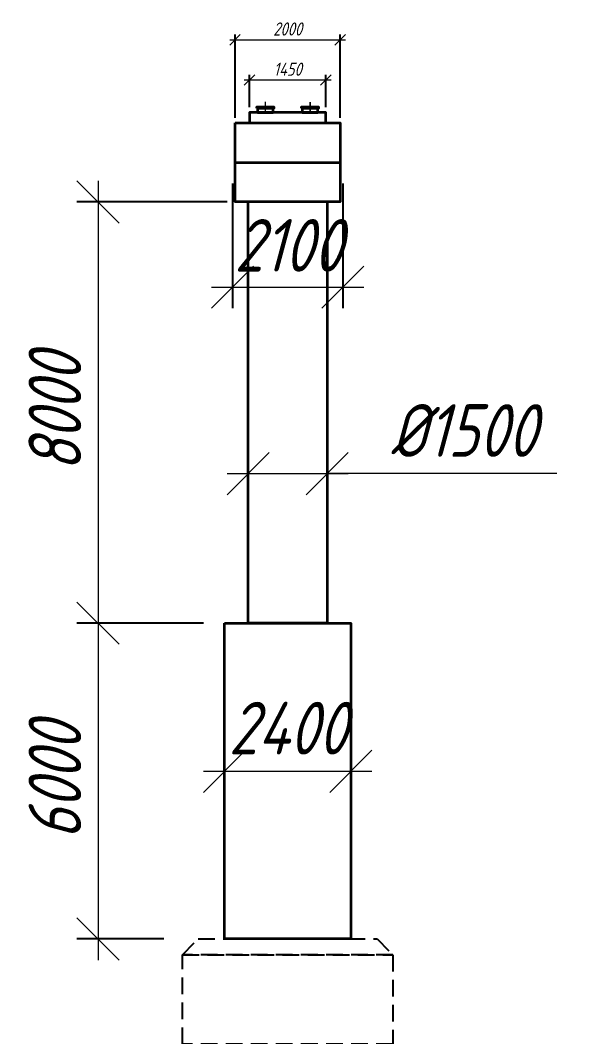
# Model space of a CAD drawing. Header units: millimetres. Extents: x 263685 to 14136308, y -2404013 to 2433772.
# Drawn here: x 6599524 to 6609966, y 157738 to 177044 of the extents above; entities that cross this region are included whole.
import ezdxf

# ---------------------------------------------------------------- set-up
doc = ezdxf.new("R2010")
doc.units = ezdxf.units.MM
doc.linetypes.add('невидимая', pattern=[9.525, 6.35, -3.175])
doc.linetypes.add('осевая', pattern=[2, 1.25, -0.25, 0.25, -0.25])
for name, color, linetype, lineweight in [('1-Бетон', 106, 'Continuous', 35), ('ИС_Ось', 3, 'осевая', 18), ('ИС_Размер', 3, 'Continuous', 18)]:
    doc.layers.add(name, color=color, linetype=linetype, lineweight=lineweight)
doc.layers.add('ИС_Невидимая', color=4, linetype='невидимая')
doc.styles.add('0', font='isocpeur.ttf', dxfattribs={"width": 0.8, "oblique": 15})
doc.dimstyles.new('М100', dxfattribs={"dimscale": 100, "dimtxt": 2.5, "dimasz": 2, "dimexe": 1, "dimexo": 1, "dimgap": 0.8, "dimtad": 1, "dimdec": 0, "dimzin": 0, "dimdsep": 46, "dimtxsty": '0', "dimblk": 'OBLIQUE', "dimcen": 0.09, "dimdle": 1, "dimclrd": 256, "dimclre": 256, "dimclrt": 256, "dimadec": 4, "dimazin": 0, "dimtfac": 1, "dimtdec": 0, "dimtmove": 1, "dimatfit": 2, "dimfxl": 1, "dimtolj": 1, "dimtzin": 0, "dimlwd": -1, "dimarcsym": 0})
doc.dimstyles.new('М400нов', dxfattribs={"dimscale": 400, "dimtxt": 2.5, "dimasz": 2, "dimexe": 1, "dimexo": 1, "dimgap": 0.8, "dimtad": 1, "dimdec": 0, "dimzin": 0, "dimdsep": 46, "dimtxsty": '0', "dimblk": 'OBLIQUE', "dimcen": 0.09, "dimdle": 1, "dimclrd": 256, "dimclre": 256, "dimclrt": 256, "dimadec": 4, "dimazin": 0, "dimtfac": 1, "dimtdec": 0, "dimtmove": 1, "dimatfit": 2, "dimfxl": 1, "dimtolj": 1, "dimtzin": 0, "dimlwd": -1, "dimarcsym": 0})

# ---------------------------------------------------------------- blocks, each defined once
blk = doc.blocks.new('_OBLIQUE')
at = {"color": 0, "linetype": 'ByBlock', "lineweight": -2}
blk.add_line((0.5, 0.5), (-0.5, -0.5), dxfattribs=at)
blk = doc.blocks.new('*D718')
at = {"layer": 'Defpoints', "color": 0, "linetype": 'Continuous', "transparency": 16777216}
for p in [(6603855, 173594), (6601001, 165594), (6603405, 165594)]:
    blk.add_point(p, dxfattribs=at)
at = {"layer": 'ИС_Размер', "transparency": 16777216}
blk.add_line((6601001, 173994), (6601001, 165194), dxfattribs=at)
at = {"layer": 'ИС_Размер', "lineweight": -2, "transparency": 16777216}
for p, q in [((6603455, 173594), (6600601, 173594)), ((6603005, 165594), (6600601, 165594))]:
    blk.add_line(p, q, dxfattribs=at)
at = {"layer": 'ИС_Размер', "linetype": 'Continuous', "transparency": 16777216, "xscale": 800, "yscale": 800, "zscale": 800}
for p, rotation in [((6601001, 173594), 90), ((6601001, 165594), 270)]:
    blk.add_blockref('_OBLIQUE', p, dxfattribs=dict(at, rotation=rotation))
at = {"layer": 'ИС_Размер', "linetype": 'Continuous', "transparency": 16777216, "insert": (6600181, 169594), "char_height": 1000, "attachment_point": 5, "rotation": 90, "style": '0'}
blk.add_mtext('\\A1;8000', dxfattribs=at)
blk = doc.blocks.new('*D719')
at = {"layer": 'Defpoints', "color": 0, "linetype": 'Continuous', "transparency": 16777216}
for p in [(6605355, 168433), (6603855, 167651, 5778), (6605355, 167594, 5778)]:
    blk.add_point(p, dxfattribs=at)
at = {"layer": 'ИС_Размер', "lineweight": -2, "transparency": 16777216}
for p, q in [((6603855, 168051), (6603855, 168833)), ((6605355, 167994), (6605355, 168833))]:
    blk.add_line(p, q, dxfattribs=at)
at = {"layer": 'ИС_Размер', "transparency": 16777216}
for p, q in [((6603455, 168433), (6605755, 168433)), ((6609719, 168433), (6605355, 168433))]:
    blk.add_line(p, q, dxfattribs=at)
at = {"layer": 'ИС_Размер', "linetype": 'Continuous', "transparency": 16777216, "xscale": 800, "yscale": 800, "zscale": 800, "rotation": 180}
blk.add_blockref('_OBLIQUE', (6603855, 168433), dxfattribs=at)
at = {"layer": 'ИС_Размер', "linetype": 'Continuous', "transparency": 16777216, "xscale": 800, "yscale": 800, "zscale": 800}
blk.add_blockref('_OBLIQUE', (6605355, 168433), dxfattribs=at)
at = {"layer": 'ИС_Размер', "linetype": 'Continuous', "transparency": 16777216, "insert": (6607945, 169253), "char_height": 1000, "attachment_point": 5, "style": '0'}
blk.add_mtext('\\A1;%%C1500', dxfattribs=at)
blk = doc.blocks.new('*D720')
at = {"layer": 'Defpoints', "color": 0, "linetype": 'Continuous', "transparency": 16777216}
for p in [(6603555, 174344, 5778), (6605655, 174344, 5778), (6605655, 171976)]:
    blk.add_point(p, dxfattribs=at)
at = {"layer": 'ИС_Размер', "lineweight": -2, "transparency": 16777216}
for p, q in [((6603555, 173944), (6603555, 171576)), ((6605655, 173944), (6605655, 171576))]:
    blk.add_line(p, q, dxfattribs=at)
at = {"layer": 'ИС_Размер', "transparency": 16777216}
blk.add_line((6603155, 171976), (6606055, 171976), dxfattribs=at)
at = {"layer": 'ИС_Размер', "linetype": 'Continuous', "transparency": 16777216, "xscale": 800, "yscale": 800, "zscale": 800, "rotation": 180}
blk.add_blockref('_OBLIQUE', (6603555, 171976), dxfattribs=at)
at = {"layer": 'ИС_Размер', "linetype": 'Continuous', "transparency": 16777216, "xscale": 800, "yscale": 800, "zscale": 800}
blk.add_blockref('_OBLIQUE', (6605655, 171976), dxfattribs=at)
at = {"layer": 'ИС_Размер', "linetype": 'Continuous', "transparency": 16777216, "insert": (6604614, 172770), "char_height": 1000, "attachment_point": 5, "style": '0'}
blk.add_mtext('\\A1;2100', dxfattribs=at)
blk = doc.blocks.new('*D721')
at = {"layer": 'Defpoints', "color": 0, "linetype": 'Continuous', "transparency": 16777216}
for p in [(6603405, 165594), (6601001, 159594), (6602655, 159594)]:
    blk.add_point(p, dxfattribs=at)
at = {"layer": 'ИС_Размер', "transparency": 16777216}
blk.add_line((6601001, 165994), (6601001, 159194), dxfattribs=at)
at = {"layer": 'ИС_Размер', "lineweight": -2, "transparency": 16777216}
for p, q in [((6603005, 165594), (6600601, 165594)), ((6602255, 159594), (6600601, 159594))]:
    blk.add_line(p, q, dxfattribs=at)
at = {"layer": 'ИС_Размер', "linetype": 'Continuous', "transparency": 16777216, "xscale": 800, "yscale": 800, "zscale": 800}
for p, rotation in [((6601001, 165594), 90), ((6601001, 159594), 270)]:
    blk.add_blockref('_OBLIQUE', p, dxfattribs=dict(at, rotation=rotation))
at = {"layer": 'ИС_Размер', "linetype": 'Continuous', "transparency": 16777216, "insert": (6600181, 162594), "char_height": 1000, "attachment_point": 5, "rotation": 90, "style": '0'}
blk.add_mtext('\\A1;6000', dxfattribs=at)
blk = doc.blocks.new('*D722')
at = {"layer": 'Defpoints', "color": 0, "linetype": 'Continuous', "transparency": 16777216}
for p in [(6603405, 163179), (6605805, 163248), (6605805, 162779)]:
    blk.add_point(p, dxfattribs=at)
at = {"layer": 'ИС_Размер', "transparency": 16777216}
blk.add_line((6603005, 162779), (6606205, 162779), dxfattribs=at)
at = {"layer": 'ИС_Размер', "lineweight": -2, "transparency": 16777216}
for p, q in [((6603405, 162779), (6603405, 162379)), ((6605805, 162848), (6605805, 162379))]:
    blk.add_line(p, q, dxfattribs=at)
at = {"layer": 'ИС_Размер', "linetype": 'Continuous', "transparency": 16777216, "xscale": 800, "yscale": 800, "zscale": 800, "rotation": 180}
blk.add_blockref('_OBLIQUE', (6603405, 162779), dxfattribs=at)
at = {"layer": 'ИС_Размер', "linetype": 'Continuous', "transparency": 16777216, "xscale": 800, "yscale": 800, "zscale": 800}
blk.add_blockref('_OBLIQUE', (6605805, 162779), dxfattribs=at)
at = {"layer": 'ИС_Размер', "linetype": 'Continuous', "transparency": 16777216, "insert": (6604606, 163599), "char_height": 1000, "attachment_point": 5, "style": '0'}
blk.add_mtext('\\A1;2400', dxfattribs=at)
blk = doc.blocks.new('*D807')
at = {"layer": 'Defpoints', "color": 0, "linetype": 'Continuous', "transparency": 16777216}
for p in [(6605605, 176675), (6603605, 175094), (6605605, 175094)]:
    blk.add_point(p, dxfattribs=at)
at = {"layer": 'ИС_Размер', "transparency": 16777216}
blk.add_line((6603505, 176675), (6605705, 176675), dxfattribs=at)
at = {"layer": 'ИС_Размер', "lineweight": -2, "transparency": 16777216}
for p, q in [((6603605, 175194), (6603605, 176775)), ((6605605, 175194), (6605605, 176775))]:
    blk.add_line(p, q, dxfattribs=at)
at = {"layer": 'ИС_Размер', "linetype": 'Continuous', "transparency": 16777216, "xscale": 200, "yscale": 200, "zscale": 200, "rotation": 180}
blk.add_blockref('_OBLIQUE', (6603605, 176675), dxfattribs=at)
at = {"layer": 'ИС_Размер', "linetype": 'Continuous', "transparency": 16777216, "xscale": 200, "yscale": 200, "zscale": 200}
blk.add_blockref('_OBLIQUE', (6605605, 176675), dxfattribs=at)
at = {"layer": 'ИС_Размер', "linetype": 'Continuous', "transparency": 16777216, "insert": (6604605, 176880), "char_height": 250, "attachment_point": 5, "style": '0'}
blk.add_mtext('\\A1;2000', dxfattribs=at)
blk = doc.blocks.new('*D808')
at = {"layer": 'Defpoints', "color": 0, "linetype": 'Continuous', "transparency": 16777216}
for p in [(6605331, 175911), (6603881, 175295), (6605331, 175295)]:
    blk.add_point(p, dxfattribs=at)
at = {"layer": 'ИС_Размер', "transparency": 16777216}
blk.add_line((6603781, 175911), (6605431, 175911), dxfattribs=at)
at = {"layer": 'ИС_Размер', "lineweight": -2, "transparency": 16777216}
for p, q in [((6603881, 175395), (6603881, 176011)), ((6605331, 175395), (6605331, 176011))]:
    blk.add_line(p, q, dxfattribs=at)
at = {"layer": 'ИС_Размер', "linetype": 'Continuous', "transparency": 16777216, "xscale": 200, "yscale": 200, "zscale": 200, "rotation": 180}
blk.add_blockref('_OBLIQUE', (6603881, 175911), dxfattribs=at)
at = {"layer": 'ИС_Размер', "linetype": 'Continuous', "transparency": 16777216, "xscale": 200, "yscale": 200, "zscale": 200}
blk.add_blockref('_OBLIQUE', (6605331, 175911), dxfattribs=at)
at = {"layer": 'ИС_Размер', "linetype": 'Continuous', "transparency": 16777216, "insert": (6604606, 176116), "char_height": 250, "attachment_point": 5, "style": '0'}
blk.add_mtext('\\A1;1450', dxfattribs=at)

msp = doc.modelspace()

# ---------------------------------------------------------------- linework, layer by layer
at = {"layer": '1-Бетон'}
for points in [[(6604010.5674, 175372.9266), (6604350.5674, 175372.9266), (6604350.5674, 175392.9266), (6604010.5674, 175392.9266)], [(6604030.5674, 175294.9266), (6604330.5674, 175294.9266), (6604330.5674, 175372.9266), (6604030.5674, 175372.9266)], [(6604860.5932, 175372.9273), (6605200.5932, 175372.9273), (6605200.5932, 175392.9273), (6604860.5932, 175392.9273)], [(6604880.5932, 175294.9273), (6605180.5932, 175294.9273), (6605180.5932, 175372.9273), (6604880.5932, 175372.9273)], [(6603880.8777, 175094.4086), (6605330.8439, 175094.4086), (6605330.8568, 175294.9266), (6603880.8648, 175294.9266)], [(6603604.9843, 175094.4086), (6605605.0504, 175094.4086), (6605605.0504, 173594.4086), (6603604.9843, 173594.4086)], [(6603404.6628, 165594.4086), (6605804.6628, 165594.4086), (6605804.7476, 159594.4086), (6603404.7476, 159594.4086)]]:
    msp.add_lwpolyline(points, close=True, dxfattribs=at)
for points in [[(6603604.9843, 174344.4086), (6605605.0504, 174344.4086)], [(6605355.0174, 173594.4086), (6605354.6628, 165594.4086), (6603854.6628, 165594.4086), (6603855.0174, 173594.4086)]]:
    msp.add_lwpolyline(points, dxfattribs=at)
at = {"layer": 'ИС_Невидимая', "ltscale": 50}
for points in [[(6606604.7608, 159294.4279), (6602604.7608, 159294.4317), (6602904.7476, 159594.4279), (6606305.2815, 159594.4309)], [(6606604.8357, 157594.4279), (6602604.8357, 157594.4279), (6602604.7608, 159294.4317), (6606604.7608, 159294.4279)]]:
    msp.add_lwpolyline(points, close=True, dxfattribs=at)
at = {"layer": 'ИС_Ось'}
for points in [[(6604180.0174, 175493.0691), (6604180.0174, 175287.8749)], [(6604180.4391, 175493.0691), (6604180.4391, 175287.8749)], [(6605030.0432, 175492.81), (6605030.0432, 175287.6157)], [(6605030.4649, 175492.81), (6605030.4649, 175287.6157)]]:
    msp.add_lwpolyline(points, dxfattribs=at)

# ---------------------------------------------------------------- dimensions: what is measured, and where the dimension line sits
at = {"layer": 'ИС_Размер', "linetype": 'Continuous'}
for base, p1, p2, picture, middle in [((6605605.0504, 176675.2417), (6603604.9843, 175094.4086), (6605605.0504, 175094.4086), '*D807', (6604605.0174, 176880.2417)), ((6605330.8568, 175911.0414), (6603880.8648, 175294.9266), (6605330.8568, 175294.9266), '*D808', (6604605.8608, 176116.0414))]:
    dim = msp.add_linear_dim(base=base, p1=p1, p2=p2, dimstyle='М100', dxfattribs=at)
    dim.commit()
    dim.dimension.update_dxf_attribs({"geometry": picture, "text_midpoint": middle})
for base, p1, p2, picture, middle in [((6605655.0174, 171976.235, -5778.159), (6603555.0174, 174344.4086), (6605655.0174, 174344.4086), '*D720', (6604613.7596, 171949.7331, -5778.159)), ((6605804.711, 162778.9208), (6603404.7119, 163178.9194), (6605804.711, 163247.7964), '*D722', (6604605.8608, 162778.9208))]:
    dim = msp.add_linear_dim(base=base, p1=p1, p2=p2, dimstyle='М400нов', dxfattribs=at)
    dim.commit()
    dim.dimension.update_dxf_attribs({"geometry": picture, "text_midpoint": middle, "dimtype": 160})
for base, p1, p2, picture, middle in [((6601000.5481, 165594.426), (6603855.0174, 173594.4086), (6603404.6628, 165594.426), '*D718', (6600180.5481, 169594.4173)), ((6601000.5481, 159594.4086), (6603404.6628, 165594.426), (6602655.0802, 159594.4086), '*D721', (6600180.5481, 162594.4173))]:
    dim = msp.add_linear_dim(base=base, p1=p1, p2=p2, angle=90, dimstyle='М400нов', dxfattribs=at)
    dim.commit()
    dim.dimension.update_dxf_attribs({"geometry": picture, "text_midpoint": middle})
dim = msp.add_linear_dim(base=(6605354.7871, 168433.1004, -5778.159), p1=(6603854.7897, 167650.7834), p2=(6605354.7871, 167593.5533), text='%%C<>', dimstyle='М400нов', dxfattribs=at)
dim.commit()
dim.dimension.update_dxf_attribs({"geometry": '*D719', "text_midpoint": (6607945.4384, 168433.1004, -5778.159), "dimtype": 160})

doc.saveas('drawing.dxf')
